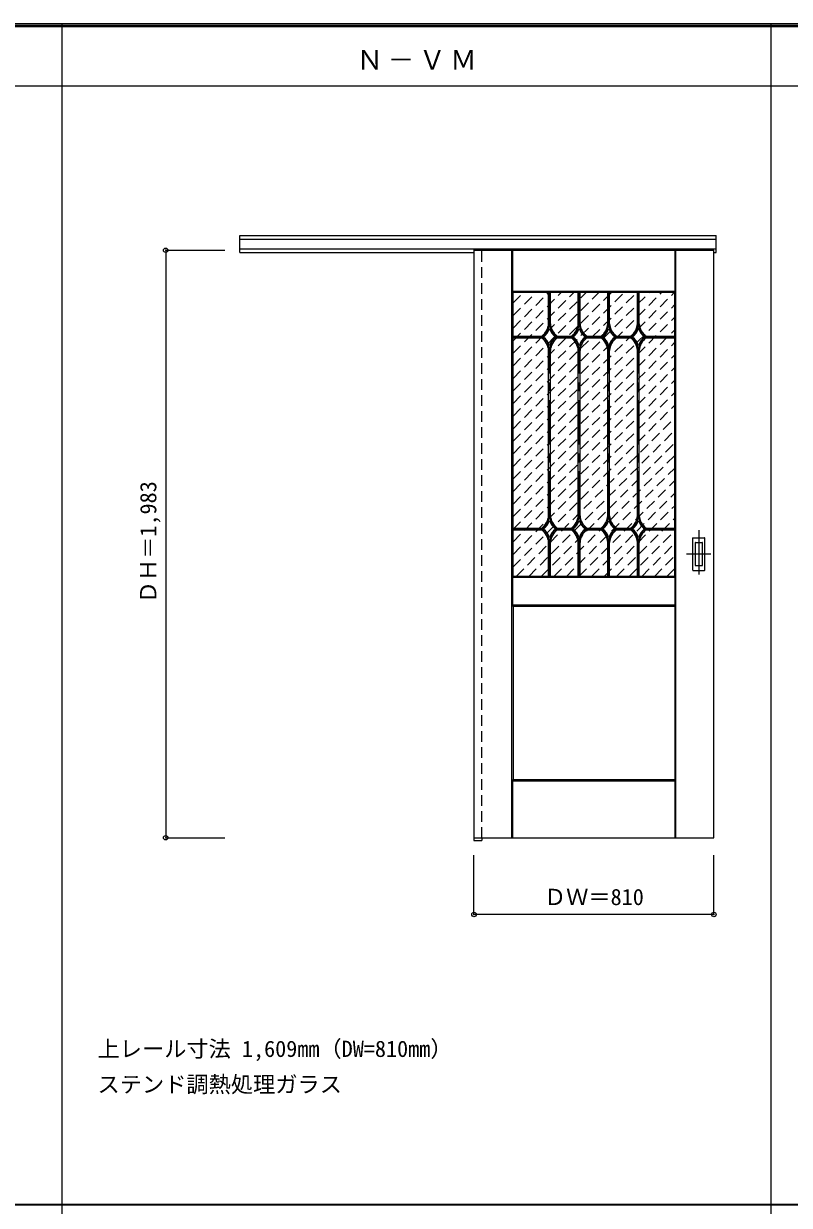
# Model space of a CAD drawing. Units: millimetres, scale not verified. Extents: x -6000 to 5700, y -4307 to 4175.
# Drawn here: x -3046 to -460, y 186 to 4175 of the extents above; entities that cross this region are included whole.
import ezdxf
from ezdxf.enums import TextEntityAlignment as Align

# ---------------------------------------------------------------- set-up
doc = ezdxf.new("R2010")
doc.units = ezdxf.units.MM
doc.header["$LTSCALE"] = 30
doc.header["$PDMODE"] = 32
doc.header["$PDSIZE"] = 15
doc.linetypes.add('CHAIN1', pattern=[8, 5, -1, 1, -1])
doc.linetypes.add('DASHED1', pattern=[1.8, 1.2, -0.6])
for name, color, linetype in [('0-1_通り芯', 4, 'CHAIN1'), ('0-2_扉', 3, 'Continuous'), ('0-3_仕上げ', 4, 'Continuous'), ('0-4_枠', 3, 'Continuous'), ('0-6_引手', 3, 'Continuous'), ('0-A_文字', 7, 'Continuous'), ('0-B_寸法', 4, 'Continuous'), ('0-C_ハッチ', 4, 'DASHED1'), ('F-1_枠', 6, 'Continuous')]:
    doc.layers.add(name, color=color, linetype=linetype)
doc.styles.add('ＭＳ ゴシック', font='')
doc.styles.get('ＭＳ ゴシック').set_extended_font_data('MS Gothic')

msp = doc.modelspace()

# ---------------------------------------------------------------- linework, layer by layer
at = {"layer": '0-1_通り芯'}
for p, q in [((-766, 2465.5), (-766, 2303.5)), ((-725, 2384.5), (-807, 2384.5))]:
    msp.add_line(p, q, dxfattribs=at)
at = {"layer": '0-2_扉', "color": 4, "linetype": 'DASHED1'}
msp.add_line((-1525, 3410), (-1525, 3406), dxfattribs=at)
at = {"layer": '0-2_扉'}
for q in [(-1525, 1427), (-715, 3410)]:
    msp.add_line((-1525, 3410), q, dxfattribs=at)
msp.add_lwpolyline([(-1525, 1427), (-715, 1427), (-715, 3410)], dxfattribs=at)
at = {"layer": '0-3_仕上げ', "color": 7}
for p, q in [((-1397, 1427), (-1397, 3410)), ((-1395.5, 3269.5), (-1395.5, 3410)), ((-1394, 3271), (-1394, 3410)), ((-846, 3271), (-846, 3410)), ((-844.5, 3269.5), (-844.5, 3410)), ((-843, 1427), (-843, 3410)), ((-1394, 3271), (-1395.5, 3269.5)), ((-846, 3271), (-1394, 3271)), ((-1393, 3267), (-1395.5, 3269.5)), ((-1395.5, 2211.5), (-1395.5, 2306.5)), ((-846, 2305), (-1394, 2305)), ((-1394, 2213), (-1394, 2305)), ((-847, 2309), (-844.5, 2306.5)), ((-846, 2305), (-844.5, 2306.5)), ((-846, 2213), (-846, 2305)), ((-844.5, 2211.5), (-844.5, 2306.5)), ((-1394, 2213), (-1395.5, 2211.5)), ((-1393, 2209), (-1395.5, 2211.5)), ((-1394, 2213), (-846, 2213)), ((-1395.5, 1427), (-1395.5, 1619.5)), ((-1394, 1427), (-1394, 1618)), ((-846, 1618), (-1394, 1618)), ((-847, 1622), (-844.5, 1619.5)), ((-846, 1618), (-844.5, 1619.5)), ((-846, 1427), (-846, 1618)), ((-844.5, 1427), (-844.5, 1619.5))]:
    msp.add_line(p, q, dxfattribs=at)
at = {"layer": '0-3_仕上げ', "color": 3}
for p, q in [((-1393, 2309), (-1393, 3267)), ((-847, 3267), (-1393, 3267)), ((-847, 2309), (-847, 3267)), ((-847, 2309), (-1393, 2309)), ((-1393, 2209), (-1393, 1622)), ((-847, 1622), (-1393, 1622))]:
    msp.add_line(p, q, dxfattribs=at)
at = {"layer": '0-3_仕上げ'}
for p, q in [((-1273, 3162.19), (-1273, 3267)), ((-1267, 3162), (-1267, 3267)), ((-1173, 3162.1), (-1173, 3267)), ((-1167, 3162.1), (-1167, 3267)), ((-1073, 3162.1), (-1073, 3267)), ((-1067, 3162.1), (-1067, 3267)), ((-973, 3162.1), (-973, 3267)), ((-967, 3162.1), (-967, 3267)), ((-1393, 3120), (-1295.98, 3120)), ((-1393, 3114), (-1295.98, 3114)), ((-1244.02, 3120), (-1195.98, 3120)), ((-1244.02, 3114), (-1195.98, 3114)), ((-1144.02, 3120), (-1095.98, 3120)), ((-1144.02, 3114), (-1095.98, 3114)), ((-1044.02, 3120), (-995.98, 3120)), ((-1044.02, 3114), (-995.98, 3114)), ((-944.02, 3120), (-847, 3120)), ((-944.02, 3114), (-847, 3114)), ((-1273, 2514.1), (-1273, 3071.9)), ((-1267, 2514.1), (-1267, 3071.9)), ((-1173, 2514.1), (-1173, 3071.9)), ((-1167, 2514.1), (-1167, 3071.9)), ((-1073, 2514.1), (-1073, 3071.9)), ((-1067, 2514.1), (-1067, 3071.9)), ((-973, 2514.1), (-973, 3071.9)), ((-967, 2514.1), (-967, 3071.9)), ((-1393, 2472), (-1295.98, 2472)), ((-1393, 2466), (-1295.98, 2466)), ((-1244.02, 2472), (-1195.98, 2472)), ((-1244.02, 2466), (-1195.98, 2466)), ((-1144.02, 2472), (-1095.98, 2472)), ((-1144.02, 2466), (-1095.98, 2466)), ((-1044.02, 2472), (-995.98, 2472)), ((-1044.02, 2466), (-995.98, 2466)), ((-944.02, 2472), (-847, 2472)), ((-944.02, 2466), (-847, 2466)), ((-1273, 2309), (-1273, 2423.9)), ((-1267, 2309), (-1267, 2423.9)), ((-1173, 2309), (-1173, 2423.9)), ((-1167, 2309), (-1167, 2423.9)), ((-1073, 2309), (-1073, 2423.9)), ((-1067, 2309), (-1067, 2423.9)), ((-973, 2309), (-973, 2423.9)), ((-967, 2309), (-967, 2423.9))]:
    msp.add_line(p, q, dxfattribs=at)
at = {"layer": '0-3_仕上げ', "linetype": 'CHAIN1'}
for p, q in [((-1270, 3162), (-1270, 3267)), ((-1170, 3162), (-1170, 3267)), ((-1070, 3162), (-1070, 3267)), ((-970, 3162), (-970, 3267)), ((-1393, 3117), (-1295, 3117)), ((-1245, 3117), (-1195, 3117)), ((-1145, 3117), (-1095, 3117)), ((-1045, 3117), (-995, 3117)), ((-945, 3117), (-847, 3117)), ((-1270, 2514), (-1270, 3072)), ((-1170, 2514), (-1170, 3072)), ((-1070, 2514), (-1070, 3072)), ((-970, 2514), (-970, 3072)), ((-1393, 2469), (-1295, 2469)), ((-1245, 2469), (-1195, 2469)), ((-1145, 2469), (-1095, 2469)), ((-1045, 2469), (-995, 2469)), ((-945, 2469), (-847, 2469)), ((-1270, 2309), (-1270, 2424)), ((-1170, 2309), (-1170, 2424)), ((-1070, 2309), (-1070, 2424)), ((-970, 2309), (-970, 2424))]:
    msp.add_line(p, q, dxfattribs=at)
at = {"layer": '0-3_仕上げ', "color": 7}
for points in [[(-846, 3271), (-844.5, 3269.5), (-847, 3267)], [(-1394, 2305), (-1395.5, 2306.5), (-1393, 2309)], [(-846, 2213), (-844.5, 2211.5), (-847, 2209)], [(-1394, 1618), (-1395.5, 1619.5), (-1393, 1622)]]:
    msp.add_lwpolyline(points, dxfattribs=at)
at = {"layer": '0-3_仕上げ', "color": 3}
msp.add_lwpolyline([(-1393, 2209), (-847, 2209), (-847, 1622)], dxfattribs=at)
at = {"layer": '0-3_仕上げ'}
for centre, radius, start, end in [((-1329.88, 3165.82), 57, 306.49767, 356.34853), ((-1210.12, 3165.82), 57, 183.65147, 233.50233), ((-1229.88, 3165.82), 57, 306.49767, 356.25364), ((-1110.12, 3165.82), 57, 183.65147, 233.50233), ((-1129.88, 3165.82), 57, 306.49767, 356.25364), ((-1010.12, 3165.82), 57, 183.65147, 233.50233), ((-1029.88, 3165.82), 57, 306.49767, 356.25364), ((-910.12, 3165.82), 57, 183.65147, 233.50233), ((-1329.88, 3068.18), 57, 3.74636, 53.50233), ((-1329.88, 3165.82), 63, 309.20041, 341.88743), ((-1329.88, 3068.18), 63, 18.11257, 50.79959), ((-1210.12, 3165.82), 63, 198.11257, 230.79959), ((-1210.12, 3068.18), 63, 129.20041, 161.88743), ((-1210.12, 3068.18), 57, 126.49767, 176.25364), ((-1229.88, 3068.18), 57, 3.74636, 53.50233), ((-1229.88, 3165.82), 63, 309.20041, 341.88743), ((-1229.88, 3068.18), 63, 18.11257, 50.79959), ((-1110.12, 3165.82), 63, 198.11257, 230.79959), ((-1110.12, 3068.18), 63, 129.20041, 161.88743), ((-1110.12, 3068.18), 57, 126.49767, 176.25364), ((-1129.88, 3068.18), 57, 3.74636, 53.50233), ((-1129.88, 3165.82), 63, 309.20041, 341.88743), ((-1129.88, 3068.18), 63, 18.11257, 50.79959), ((-1010.12, 3165.82), 63, 198.11257, 230.79959), ((-1010.12, 3068.18), 63, 129.20041, 161.88743), ((-1010.12, 3068.18), 57, 126.49767, 176.25364), ((-1029.88, 3068.18), 57, 3.74636, 53.50233), ((-1029.88, 3165.82), 63, 309.20041, 341.88743), ((-1029.88, 3068.18), 63, 18.11257, 50.79959), ((-910.12, 3165.82), 63, 198.11257, 230.79959), ((-910.12, 3068.18), 63, 129.20041, 161.88743), ((-910.12, 3068.18), 57, 126.49767, 176.25364), ((-1329.88, 2517.82), 57, 306.49767, 356.25364), ((-1210.12, 2517.82), 57, 183.74636, 233.50233), ((-1229.88, 2517.82), 57, 306.49767, 356.25364), ((-1110.12, 2517.82), 57, 183.74636, 233.50233), ((-1129.88, 2517.82), 57, 306.49767, 356.25364), ((-1010.12, 2517.82), 57, 183.74636, 233.50233), ((-1029.88, 2517.82), 57, 306.49767, 356.25364), ((-910.12, 2517.82), 57, 183.74636, 233.50233), ((-1329.88, 2517.82), 63, 309.20041, 341.88743), ((-1210.12, 2517.82), 63, 198.11257, 230.79959), ((-1229.88, 2517.82), 63, 309.20041, 341.88743), ((-1110.12, 2517.82), 63, 198.11257, 230.79959), ((-1129.88, 2517.82), 63, 309.20041, 341.88743), ((-1010.12, 2517.82), 63, 198.11257, 230.79959), ((-1029.88, 2517.82), 63, 309.20041, 341.88743), ((-910.12, 2517.82), 63, 198.11257, 230.79959), ((-1329.88, 2420.18), 57, 3.74636, 53.50233), ((-1329.88, 2420.18), 63, 18.11257, 50.79959), ((-1210.12, 2420.18), 63, 129.20041, 161.88743), ((-1210.12, 2420.18), 57, 126.49767, 176.25364), ((-1229.88, 2420.18), 57, 3.74636, 53.50233), ((-1229.88, 2420.18), 63, 18.11257, 50.79959), ((-1110.12, 2420.18), 63, 129.20041, 161.88743), ((-1110.12, 2420.18), 57, 126.49767, 176.25364), ((-1129.88, 2420.18), 57, 3.74636, 53.50233), ((-1129.88, 2420.18), 63, 18.11257, 50.79959), ((-1010.12, 2420.18), 63, 129.20041, 161.88743), ((-1010.12, 2420.18), 57, 126.49767, 176.25364), ((-1029.88, 2420.18), 57, 3.74636, 53.50233), ((-1029.88, 2420.18), 63, 18.11257, 50.79959), ((-910.12, 2420.18), 63, 129.20041, 161.88743), ((-910.12, 2420.18), 57, 126.49767, 176.25364)]:
    msp.add_arc(centre, radius, start, end, dxfattribs=at)
at = {"layer": '0-3_仕上げ', "linetype": 'CHAIN1'}
for centre, start, end in [((-1329.88, 3165.82), 305.54226, 356.34853), ((-1210.12, 3165.82), 183.65147, 234.45774), ((-1229.88, 3165.82), 305.54226, 356.34853), ((-1110.12, 3165.82), 183.65147, 234.45774), ((-1129.88, 3165.82), 305.54226, 356.34853), ((-1010.12, 3165.82), 183.65147, 234.45774), ((-1029.88, 3165.82), 305.54226, 356.34853), ((-910.12, 3165.82), 183.65147, 234.45774), ((-1329.88, 3068.18), 3.65147, 54.45774), ((-1210.12, 3068.18), 125.54226, 176.34853), ((-1229.88, 3068.18), 3.65147, 54.45774), ((-1110.12, 3068.18), 125.54226, 176.34853), ((-1129.88, 3068.18), 3.65147, 54.45774), ((-1010.12, 3068.18), 125.54226, 176.34853), ((-1029.88, 3068.18), 3.65147, 54.45774), ((-910.12, 3068.18), 125.54226, 176.34853), ((-1329.88, 2517.82), 305.54226, 356.34853), ((-1210.12, 2517.82), 183.65147, 234.45774), ((-1229.88, 2517.82), 305.54226, 356.34853), ((-1110.12, 2517.82), 183.65147, 234.45774), ((-1129.88, 2517.82), 305.54226, 356.34853), ((-1010.12, 2517.82), 183.65147, 234.45774), ((-1029.88, 2517.82), 305.54226, 356.34853), ((-910.12, 2517.82), 183.65147, 234.45774), ((-1329.88, 2420.18), 3.65147, 54.45774), ((-1210.12, 2420.18), 125.54226, 176.34853), ((-1229.88, 2420.18), 3.65147, 54.45774), ((-1110.12, 2420.18), 125.54226, 176.34853), ((-1129.88, 2420.18), 3.65147, 54.45774), ((-1010.12, 2420.18), 125.54226, 176.34853), ((-1029.88, 2420.18), 3.65147, 54.45774), ((-910.12, 2420.18), 125.54226, 176.34853)]:
    msp.add_arc(centre, 60, start, end, dxfattribs=at)
at = {"layer": '0-4_枠'}
for p, q in [((-2316, 3460), (-707, 3460)), ((-2316, 3403), (-2316, 3460)), ((-2316, 3447), (-707, 3447)), ((-707, 3403), (-707, 3460)), ((-2316, 3415), (-707, 3415)), ((-2316, 3403), (-1525, 3403)), ((-1526, 3415), (-1526, 1418)), ((-1498, 3410), (-1498, 3415)), ((-715, 3403), (-707, 3403)), ((-1526, 1418), (-1498, 1418)), ((-1498, 1427), (-1498, 1418))]:
    msp.add_line(p, q, dxfattribs=at)
at = {"layer": '0-4_枠', "color": 4, "linetype": 'DASHED1'}
msp.add_line((-1498, 1427), (-1498, 3410), dxfattribs=at)
at = {"layer": '0-6_引手'}
for p, q in [((-787, 2438), (-787, 2331)), ((-785.5, 2439.5), (-746.5, 2439.5)), ((-745, 2331), (-745, 2438)), ((-785.5, 2329.5), (-746.5, 2329.5))]:
    msp.add_line(p, q, dxfattribs=at)
at = {"layer": '0-6_引手', "color": 7}
for p, q in [((-778.5, 2422), (-778.5, 2347)), ((-777, 2423.5), (-755, 2423.5)), ((-753.5, 2347), (-753.5, 2422)), ((-777, 2345.5), (-755, 2345.5))]:
    msp.add_line(p, q, dxfattribs=at)
at = {"layer": '0-6_引手'}
for centre, start, end in [((-785.5, 2438), 90, 180), ((-746.5, 2438), 0, 90), ((-785.5, 2331), 180, 270), ((-746.5, 2331), 270, 0)]:
    msp.add_arc(centre, 1.5, start, end, dxfattribs=at)
at = {"layer": '0-6_引手', "color": 7}
for centre, start, end in [((-777, 2422), 90, 180), ((-755, 2422), 0, 90), ((-777, 2347), 180, 270), ((-755, 2347), 270, 0)]:
    msp.add_arc(centre, 1.5, start, end, dxfattribs=at)
at = {"layer": '0-B_寸法'}
for p, q in [((-2566, 3410), (-2566, 1427)), ((-2566, 3410), (-2366, 3410)), ((-2566, 1427), (-2366, 1427)), ((-1525, 1168), (-1525, 1368)), ((-715, 1168), (-715, 1368)), ((-715, 1168), (-1525, 1168))]:
    msp.add_line(p, q, dxfattribs=at)
at = {"layer": '0-B_寸法', "color": 7}
for p in [(-2566, 3410), (-2566, 1427), (-1525, 1168), (-715, 1168)]:
    msp.add_point(p, dxfattribs=at)
at = {"layer": '0-C_ハッチ'}
for p, q in [((-1393, 3232.06), (-1358.06, 3267)), ((-1393, 3147.21), (-1273.21, 3267)), ((-1393, 3189.63), (-1315.63, 3267)), ((-1393, 2765.37), (-891.37, 3267)), ((-1393, 2807.79), (-933.79, 3267)), ((-1393, 2850.22), (-976.22, 3267)), ((-1393, 2892.65), (-1018.65, 3267)), ((-1393, 2935.07), (-1061.07, 3267)), ((-1393, 2977.5), (-1103.5, 3267)), ((-1393, 3019.93), (-1145.93, 3267)), ((-1393, 3062.35), (-1188.35, 3267)), ((-1393, 3104.78), (-1230.78, 3267)), ((-1393, 2722.94), (-848.94, 3267)), ((-1393, 2680.52), (-847, 3226.52)), ((-1393, 2638.09), (-847, 3184.09)), ((-1393, 2595.66), (-847, 3141.66)), ((-1393, 2553.24), (-847, 3099.24)), ((-1393, 2510.81), (-847, 3056.81)), ((-1393, 2468.38), (-847, 3014.38)), ((-1393, 2425.96), (-847, 2971.96)), ((-1393, 2383.53), (-847, 2929.53)), ((-1393, 2341.1), (-847, 2887.1)), ((-1382.68, 2309), (-847, 2844.68)), ((-1340.25, 2309), (-847, 2802.25)), ((-1297.83, 2309), (-847, 2759.83)), ((-1255.4, 2309), (-847, 2717.4)), ((-1212.97, 2309), (-847, 2674.97)), ((-1170.55, 2309), (-847, 2632.55)), ((-1128.12, 2309), (-847, 2590.12)), ((-1085.69, 2309), (-847, 2547.69)), ((-1043.27, 2309), (-847, 2505.27)), ((-1000.84, 2309), (-847, 2462.84)), ((-958.41, 2309), (-847, 2420.41)), ((-915.99, 2309), (-847, 2377.99)), ((-873.56, 2309), (-847, 2335.56))]:
    msp.add_line(p, q, dxfattribs=at)
at = {"layer": 'F-1_枠'}
for p, q in [((-6000, 4175), (5700, 4175)), ((-6000, 4170), (5700, 4170)), ((-6000, 4165), (5700, 4165)), ((-2916, -3790), (-2916, 4175)), ((-522, -3790), (-522, 4175)), ((-6000, 3965), (5700, 3965)), ((-6000, 190.5), (5700, 190.5)), ((-6000, 187.5), (5700, 187.5))]:
    msp.add_line(p, q, dxfattribs=at)

# ---------------------------------------------------------------- texts
at = {"layer": '0-A_文字', "style": 'ＭＳ ゴシック'}
for s, p in [('上レール寸法 1,609mm（DW=810mm）', (-2796, 670.5)), ('ステンド調熱処理ガラス', (-2796, 550.5))]:
    msp.add_text(s, height=54.99, dxfattribs=at).set_placement(p, align=Align.BOTTOM_LEFT)
at = {"layer": '0-A_文字', "insert": (-1921.5, 4020), "char_height": 65.98, "attachment_point": 7, "style": 'ＭＳ ゴシック'}
msp.add_mtext('\\T1.17;Ｎ－ＶＭ', dxfattribs=at)
at = {"layer": '0-B_寸法', "color": 7, "style": 'ＭＳ ゴシック'}
msp.add_text('ＤＨ＝1,983', height=54.99, rotation=90, dxfattribs=at).set_placement((-2581, 2218.25), align=Align.BOTTOM_LEFT)
msp.add_text('ＤＷ＝810', height=54.99, dxfattribs=at).set_placement((-1288.75, 1183), align=Align.BOTTOM_LEFT)

doc.saveas('drawing.dxf')
